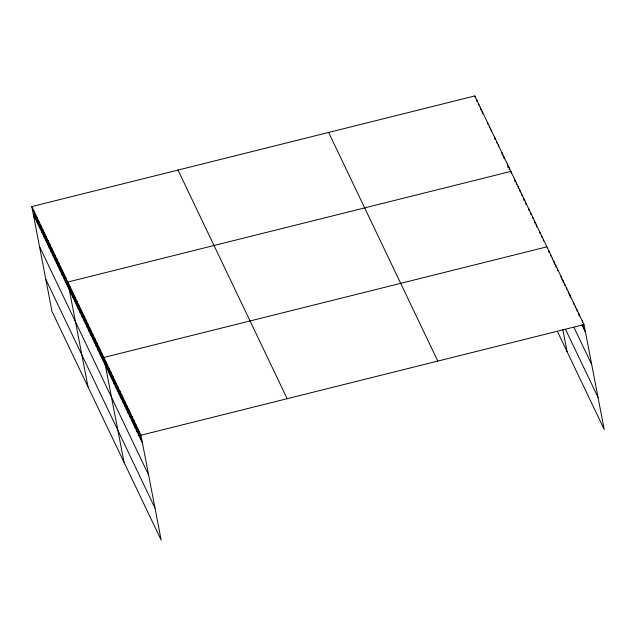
<?xml version="1.0" encoding="UTF-8"?>
<svg xmlns="http://www.w3.org/2000/svg" width="636" height="636" viewBox="0 0 636 636"><rect width="100%" height="100%" fill="white"/><g stroke="black" fill="none" stroke-linecap="round" stroke-linejoin="round"><path stroke-width="0.95" d="M31.8 206.565L140.961 435.207L161.154 540.067L51.993 311.425L31.8 206.565L474.846 95.933L584.007 324.575L604.2 429.435L557.359 331.324M546.896 246.84L103.843 357.464L124.036 462.324M140.961 435.207L584.007 324.575M581.988 325.06L585.525 332.461M574.014 327.445L591.687 364.468M565.515 329.321L598.039 397.436M328.645 132.447L437.799 361.081M178.008 170.058L287.162 398.7M33.318 214.451L142.48 443.093M39.48 246.45L148.641 475.092M45.832 279.419L154.985 508.061M582.242 320.878L582.576 322.627M582.918 324.384L583.761 328.764M578.704 313.469L579.213 316.1M576.939 309.772L577.273 311.521M575.175 306.067L575.508 307.824M573.402 302.37L573.744 304.119M569.872 294.961L570.373 297.592M568.274 292.139L568.608 293.888M566.334 287.559L566.668 289.308M564.569 283.855L564.903 285.612M562.796 280.158L563.305 282.781M561.032 276.453L561.54 279.085M557.494 269.052L557.836 270.801M555.729 265.347L556.071 267.104M553.964 261.65L554.473 264.274M552.199 257.946L552.533 259.695M550.426 254.241L550.768 255.998M548.661 250.544L548.995 252.293M562.86 329.758L567.089 351.7M543.295 239.295L543.629 241.044M541.49 235.519L541.824 237.276M539.686 231.75L540.028 233.499M536.084 224.206L536.593 226.829M534.288 220.43L534.789 223.061M532.483 216.661L532.825 218.41M530.686 212.885L531.02 214.642M528.882 209.117L529.224 210.866M525.28 201.572L525.789 204.196M523.476 197.796L523.985 200.427M521.679 194.02L522.013 195.777M519.874 190.251L520.216 192M518.078 186.475L518.412 188.232M516.273 182.707L516.615 184.456M514.476 178.931L514.977 181.562M511.209 173.143L510.875 171.386L67.821 282.018L88.014 386.871M509.07 167.618L509.404 169.367M507.266 163.842L507.941 167.347M503.664 156.297L504.173 158.928M501.868 152.529L502.368 155.152M498.266 144.976L498.6 146.733M496.462 141.208L496.803 142.957M494.665 137.432L494.999 139.189M491.056 129.887L491.397 131.644M489.259 126.119L489.593 127.868M487.454 122.343L487.796 124.1M482.056 111.03L482.557 113.653M480.252 107.253L480.76 109.885M478.455 103.485L478.789 105.234M476.65 99.709L476.984 101.458M474.846 95.933L475.187 97.69M139.189 431.502L140.707 439.389M137.424 427.805L138.942 435.684M135.659 424.101L137.177 431.987M133.886 420.396L135.404 428.282M132.121 416.699L133.639 424.578M130.356 412.995L131.875 420.881M128.583 409.29L130.102 417.176M126.818 405.593L128.337 413.48M125.054 401.888L126.572 409.775M123.289 398.184L124.807 406.07M121.516 394.487L123.034 402.373M119.751 390.782L121.269 398.669M117.986 387.086L119.504 394.964M116.213 383.381L117.732 391.267M114.448 379.676L115.967 387.562M112.683 375.979L114.202 383.858M110.91 372.275L112.429 380.161M109.146 368.57L110.664 376.456M107.381 364.873L108.899 372.76M105.616 361.169L107.134 369.055M102.046 353.695L103.565 361.582M100.242 349.919L101.76 357.806M98.445 346.151L99.963 354.037M96.64 342.375L98.159 350.261M94.836 338.606L96.354 346.493M93.039 334.83L94.557 342.717M91.234 331.062L92.753 338.948M89.438 327.286L90.956 335.172M87.633 323.517L89.151 331.396M85.836 319.741L87.355 327.627M84.032 315.973L85.55 323.851M82.235 312.197L83.753 320.083M80.43 308.42L81.949 316.307M78.626 304.652L80.144 312.538M76.829 300.876L78.347 308.762M75.024 297.107L76.543 304.994M73.227 293.331L74.746 301.218M71.423 289.563L72.941 297.449M69.626 285.787L71.145 293.673M66.025 278.242L67.543 286.128M64.22 274.474L65.739 282.352M62.415 270.697L63.934 278.584M60.619 266.929L62.137 274.808M58.814 263.153L60.333 271.039M57.017 259.377L58.536 267.263M55.213 255.608L56.731 263.495M53.416 251.832L54.934 259.719M51.611 248.064L53.13 255.95M49.815 244.288L51.333 252.174M48.01 240.519L49.529 248.406M46.205 236.743L47.724 244.629M44.409 232.975L45.927 240.861M42.604 229.199L44.123 237.085M40.807 225.43L42.326 233.309M39.003 221.654L40.521 229.54M37.206 217.886L38.724 225.764M35.401 214.109L36.92 221.996M33.605 210.333L35.123 218.22"/></g></svg>
